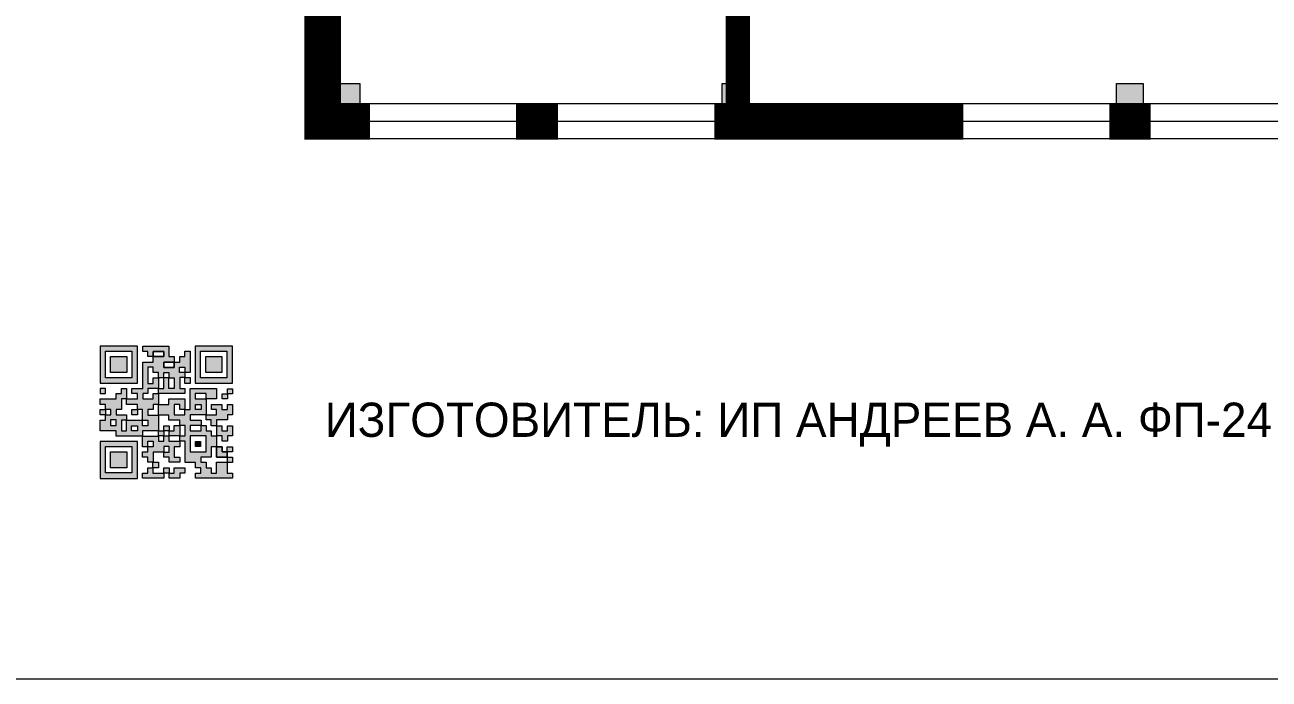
# Model space of a CAD drawing. Header units: millimetres. Extents: x 13810 to 67229, y 12374 to 21950.
# Drawn here: x 23552.6 to 23654.2, y 13755.6 to 13809.1 of the extents above; entities that cross this region are included whole.
import ezdxf

# ---------------------------------------------------------------- set-up
doc = ezdxf.new("R2010")
doc.units = ezdxf.units.MM
doc.styles.add('обычный', font='arial.ttf')

# ---------------------------------------------------------------- blocks, each defined once
blk = doc.blocks.new('QR')
at = {"lineweight": 0}
h = blk.add_hatch(color=256, dxfattribs=at)
h.dxf.hatch_style = 1
h.paths.add_polyline_path([(9241.16, 2687.38), (9242.01, 2687.38), (9242.01, 2687.83), (9241.59, 2687.83), (9241.59, 2688.68), (9239.45, 2688.68), (9239.45, 2688.25), (9239.86, 2688.25), (9239.86, 2687.83), (9240.29, 2687.83), (9240.29, 2688.25), (9241.16, 2688.25), (9241.16, 2687.83), (9240.29, 2687.83), (9240.29, 2687.38), (9239.45, 2687.38), (9239.45, 2685.22), (9238.57, 2685.22), (9238.57, 2684.8), (9239.02, 2684.8), (9239.02, 2684.37), (9238.13, 2684.37), (9238.13, 2683.92), (9239.02, 2683.92), (9239.02, 2683.5), (9239.44, 2683.5), (9239.44, 2682.64), (9239.87, 2682.64), (9239.87, 2682.18), (9239.44, 2682.18), (9239.44, 2682.64), (9238.13, 2682.64), (9238.13, 2681.76), (9237.71, 2681.76), (9237.71, 2682.64), (9238.13, 2682.64), (9238.13, 2683.07), (9237.27, 2683.07), (9237.27, 2683.51), (9237.71, 2683.51), (9237.71, 2684.37), (9238.13, 2684.37), (9238.13, 2685.22), (9237.71, 2685.22), (9237.71, 2684.8), (9237.28, 2684.8), (9237.28, 2684.38), (9235.98, 2684.38), (9235.98, 2683.92), (9236.4, 2683.92), (9236.4, 2683.49), (9236.84, 2683.49), (9236.84, 2683.07), (9236.4, 2683.07), (9236.4, 2682.64), (9235.98, 2682.64), (9235.98, 2681.76), (9237.29, 2681.76), (9237.29, 2681.33), (9239.43, 2681.33), (9239.43, 2681.76), (9240.74, 2681.76), (9240.74, 2683.05), (9239.87, 2683.05), (9239.87, 2683.5), (9240.29, 2683.5), (9240.29, 2683.91), (9240.74, 2683.91), (9240.74, 2684.81), (9240.29, 2684.81), (9240.29, 2684.79), (9240.29, 2684.37), (9239.45, 2684.37), (9239.45, 2684.8), (9239.87, 2684.8), (9239.87, 2685.21), (9240.74, 2685.21), (9240.74, 2686.1), (9240.29, 2686.1), (9240.29, 2685.64), (9239.86, 2685.64), (9239.86, 2686.95), (9240.29, 2686.95), (9240.29, 2686.52), (9240.74, 2686.52), (9240.74, 2686.1), (9241.16, 2686.1), (9241.16, 2686.53), (9241.59, 2686.53), (9241.59, 2686.1), (9242.02, 2686.1), (9242.02, 2685.21), (9241.59, 2685.21), (9241.59, 2686.1), (9241.16, 2686.1), (9241.16, 2685.21), (9240.74, 2685.21), (9240.74, 2684.81), (9242.89, 2684.81), (9242.89, 2685.22), (9242.47, 2685.22), (9242.47, 2686.11), (9242.89, 2686.11), (9242.89, 2686.52), (9242.46, 2686.52), (9242.46, 2686.95), (9242.89, 2686.95), (9242.89, 2686.52), (9243.32, 2686.52), (9243.32, 2688.26), (9242.9, 2688.26), (9242.9, 2687.83), (9242.47, 2687.83), (9242.47, 2687.38), (9242.01, 2687.38), (9242.01, 2686.94), (9241.16, 2686.94)])
h.paths.add_polyline_path([(9239.02, 2682.18), (9239.02, 2681.76), (9238.54, 2681.76), (9238.54, 2682.18)], flags=16)
h.paths.add_polyline_path([(9237.27, 2682.65), (9237.27, 2682.19), (9236.83, 2682.19), (9236.83, 2682.65)], flags=16)
h = blk.add_hatch(color=256, dxfattribs=at)
h.dxf.hatch_style = 1
h.paths.add_polyline_path([(9238.15, 2687.83), (9236.83, 2687.83), (9236.83, 2686.52), (9238.15, 2686.52)], flags=0)
h.paths.add_polyline_path([(9239.01, 2685.65), (9239.01, 2688.68), (9235.98, 2688.68), (9235.98, 2685.65)])
h.paths.add_polyline_path([(9236.41, 2686.1), (9236.41, 2688.26), (9238.56, 2688.26), (9238.56, 2686.1)], flags=16)
h.paths.add_polyline_path([(9236.83, 2686.52), (9236.83, 2687.83), (9238.15, 2687.83), (9238.15, 2686.52)], flags=0)
h = blk.add_hatch(color=256, dxfattribs=at)
h.dxf.hatch_style = 1
h.paths.add_polyline_path([(9238.15, 2686.52), (9238.15, 2687.83), (9236.83, 2687.83), (9236.83, 2686.52)])
h.paths.add_polyline_path([(9245.91, 2686.52), (9245.91, 2687.83), (9244.59, 2687.83), (9244.59, 2686.52)], flags=0)
h.paths.add_polyline_path([(9246.77, 2685.65), (9246.77, 2688.68), (9243.74, 2688.68), (9243.74, 2685.65)])
h.paths.add_polyline_path([(9244.17, 2686.1), (9244.17, 2688.26), (9246.32, 2688.26), (9246.32, 2686.1)], flags=16)
h.paths.add_polyline_path([(9244.59, 2686.52), (9244.59, 2687.83), (9245.91, 2687.83), (9245.91, 2686.52)], flags=0)
h = blk.add_hatch(color=256, dxfattribs=at)
h.dxf.hatch_style = 1
h.paths.add_polyline_path([(9240.75, 2681.76), (9240.75, 2681.35), (9241.17, 2681.35), (9241.17, 2681.76)])
h.paths.add_polyline_path([(9241.6, 2682.18), (9241.17, 2682.18), (9241.17, 2681.76), (9241.6, 2681.76)])
h.paths.add_polyline_path([(9242.47, 2681.34), (9242.47, 2682.19), (9242.02, 2682.19), (9242.02, 2681.76), (9241.6, 2681.76), (9241.6, 2681.34)])
h.paths.add_polyline_path([(9239.87, 2678.3), (9239.44, 2678.3), (9239.44, 2677.89), (9241.17, 2677.89), (9241.17, 2678.3), (9240.28, 2678.3), (9240.28, 2678.73), (9239.87, 2678.73)])
h.paths.add_polyline_path([(9240.75, 2678.73), (9240.75, 2679.19), (9240.28, 2679.19), (9240.28, 2678.73)])
h.paths.add_polyline_path([(9241.6, 2678.73), (9241.17, 2678.73), (9241.17, 2678.3), (9241.6, 2678.3)])
h.paths.add_polyline_path([(9242.02, 2678.3), (9241.6, 2678.3), (9241.6, 2677.89), (9242.48, 2677.89), (9242.48, 2678.31), (9242.9, 2678.31), (9242.9, 2678.73), (9242.02, 2678.73)])
h.paths.add_polyline_path([(9246.36, 2684.37), (9246.36, 2684.79), (9245.93, 2684.79), (9245.93, 2684.37)])
h.paths.add_polyline_path([(9246.78, 2685.2), (9246.36, 2685.2), (9246.36, 2684.79), (9246.78, 2684.79)])
h.paths.add_polyline_path([(9245.91, 2687.83), (9244.59, 2687.83), (9244.59, 2686.52), (9245.91, 2686.52)])
h = blk.add_hatch(color=256, dxfattribs=at)
h.dxf.hatch_style = 1
h.paths.add_polyline_path([(9243.32, 2686.11), (9242.89, 2686.11), (9242.89, 2685.64), (9243.32, 2685.64)])
h.paths.add_polyline_path([(9239.02, 2683.07), (9239.02, 2683.5), (9238.56, 2683.5), (9238.56, 2683.07)])
h.paths.add_polyline_path([(9236.4, 2684.8), (9236.4, 2685.22), (9235.98, 2685.22), (9235.98, 2684.8)])
h.paths.add_polyline_path([(9236.4, 2683.07), (9236.4, 2683.49), (9235.98, 2683.49), (9235.98, 2683.07)])
h = blk.add_hatch(color=256, dxfattribs=at)
h.dxf.hatch_style = 1
h.paths.add_polyline_path([(9243.32, 2682.64), (9243.32, 2683.07), (9244.62, 2683.07), (9244.62, 2684.37), (9243.74, 2684.37), (9243.74, 2684.8), (9244.62, 2684.8), (9244.62, 2684.37), (9245.48, 2684.37), (9245.48, 2685.22), (9243.32, 2685.22), (9243.32, 2683.5), (9242.89, 2683.5), (9242.89, 2683.06), (9242.01, 2683.06), (9242.01, 2683.91), (9242.47, 2683.91), (9242.47, 2683.5), (9242.89, 2683.5), (9242.89, 2684.38), (9241.59, 2684.38), (9241.59, 2683.91), (9240.74, 2683.91), (9240.74, 2683.05), (9241.59, 2683.05), (9241.59, 2682.64), (9242.47, 2682.64), (9242.47, 2682.19), (9242.91, 2682.19), (9242.91, 2681.34), (9242.48, 2681.34), (9242.48, 2680.91), (9242.91, 2680.91), (9242.91, 2679.17), (9243.75, 2679.17), (9243.75, 2678.73), (9244.2, 2678.73), (9244.2, 2678.3), (9243.75, 2678.3), (9243.75, 2677.88), (9246.78, 2677.88), (9246.78, 2678.3), (9246.35, 2678.3), (9246.35, 2679.19), (9245.48, 2679.19), (9245.48, 2678.31), (9245.05, 2678.31), (9245.05, 2678.73), (9244.62, 2678.73), (9244.62, 2679.19), (9244.2, 2679.19), (9244.2, 2679.61), (9245.05, 2679.61), (9245.05, 2680.46), (9245.48, 2680.46), (9245.48, 2681.34), (9245.04, 2681.34), (9245.04, 2681.76), (9244.63, 2681.76), (9244.63, 2682.19), (9244.21, 2682.19), (9244.21, 2681.76), (9243.32, 2681.76), (9243.32, 2682.19), (9244.21, 2682.19), (9244.21, 2682.64)])
h.paths.add_polyline_path([(9243.75, 2683.49), (9243.75, 2683.92), (9244.21, 2683.92), (9244.21, 2683.49)], flags=16)
h.paths.add_polyline_path([(9243.32, 2681.34), (9244.63, 2681.34), (9244.63, 2680.04), (9243.32, 2680.04)], flags=16)
h.paths.add_polyline_path([(9243.76, 2680.89), (9244.18, 2680.89), (9244.18, 2680.48), (9243.76, 2680.48)], flags=0)
h = blk.add_hatch(color=256, dxfattribs=at)
h.dxf.hatch_style = 1
h.paths.add_polyline_path([(9246.36, 2683.07), (9246.78, 2683.07), (9246.78, 2683.92), (9246.36, 2683.92), (9246.36, 2683.49), (9245.92, 2683.49), (9245.92, 2683.92), (9245.06, 2683.92), (9245.06, 2683.49), (9245.48, 2683.49), (9245.48, 2683.07), (9244.62, 2683.07), (9244.62, 2682.65), (9245.05, 2682.65), (9245.05, 2682.18), (9245.48, 2682.18), (9245.48, 2682.65), (9246.36, 2682.65)])
h.paths.add_polyline_path([(9246.78, 2682.18), (9246.36, 2682.18), (9246.36, 2681.75), (9245.92, 2681.75), (9245.92, 2682.18), (9245.48, 2682.18), (9245.48, 2681.34), (9245.48, 2681.34), (9245.94, 2681.34), (9245.94, 2680.91), (9246.36, 2680.91), (9246.36, 2681.34), (9246.78, 2681.34)])
h = blk.add_hatch(color=256, dxfattribs=at)
h.dxf.hatch_style = 1
h.paths.add_polyline_path([(9235.98, 2680.9), (9235.98, 2677.86), (9239.02, 2677.86), (9239.02, 2680.9)])
h.paths.add_polyline_path([(9238.57, 2680.48), (9238.57, 2678.32), (9236.41, 2678.32), (9236.41, 2680.48)], flags=16)
h.paths.add_polyline_path([(9238.15, 2680.05), (9238.15, 2678.74), (9236.83, 2678.74), (9236.83, 2680.05)], flags=0)
h = blk.add_hatch(color=256, dxfattribs=at)
h.dxf.hatch_style = 1
h.paths.add_polyline_path([(9242.02, 2680.46), (9242.48, 2680.46), (9242.48, 2680.91), (9241.58, 2680.91), (9241.58, 2681.35), (9241.17, 2681.35), (9241.17, 2680.91), (9240.75, 2680.91), (9240.75, 2681.33), (9239.43, 2681.33), (9239.43, 2680.46), (9239.86, 2680.46), (9239.86, 2680.92), (9240.3, 2680.92), (9240.3, 2680.46), (9239.86, 2680.46), (9239.86, 2680.04), (9239.44, 2680.04), (9239.44, 2679.62), (9239.86, 2679.62), (9239.86, 2679.19), (9240.29, 2679.19), (9240.29, 2680.03), (9241.18, 2680.03), (9241.18, 2680.47), (9241.6, 2680.47), (9241.6, 2680.03), (9241.18, 2680.03), (9241.18, 2679.61), (9241.6, 2679.61), (9241.6, 2679.19), (9242.47, 2679.19), (9242.47, 2679.6), (9242.02, 2679.6)])
h = blk.add_hatch(color=256, dxfattribs=at)
h.dxf.hatch_style = 1
h.paths.add_polyline_path([(9244.18, 2680.48), (9244.18, 2680.89), (9243.76, 2680.89), (9243.76, 2680.48)])
h = blk.add_hatch(color=256, dxfattribs=at)
h.dxf.hatch_style = 1
h.paths.add_polyline_path([(9245.93, 2680.04), (9245.93, 2680.46), (9245.48, 2680.46), (9245.48, 2679.62), (9246.35, 2679.62), (9246.35, 2680.04)])
h.paths.add_polyline_path([(9246.78, 2680.04), (9246.78, 2680.46), (9246.35, 2680.46), (9246.35, 2680.04)])
h.paths.add_polyline_path([(9246.78, 2679.18), (9246.78, 2679.62), (9246.35, 2679.62), (9246.35, 2679.18)])
h = blk.add_hatch(color=256, dxfattribs=at)
h.dxf.hatch_style = 1
h.paths.add_polyline_path([(9238.15, 2680.05), (9236.83, 2680.05), (9236.83, 2678.74), (9238.15, 2678.74)])
for points in [[(9237.71, 2685.22), (9238.13, 2685.22), (9238.13, 2684.37), (9237.71, 2684.37), (9237.71, 2683.51), (9237.27, 2683.51), (9237.27, 2683.07), (9238.13, 2683.07), (9238.13, 2682.64), (9237.71, 2682.64), (9237.71, 2681.76), (9238.13, 2681.76), (9238.13, 2682.64), (9239.44, 2682.64), (9239.44, 2683.5), (9239.02, 2683.5), (9239.02, 2683.07), (9238.56, 2683.07), (9238.56, 2683.5), (9239.02, 2683.5), (9239.02, 2683.92), (9238.13, 2683.92), (9238.13, 2684.37), (9239.02, 2684.37), (9239.02, 2684.8), (9238.57, 2684.8), (9238.57, 2685.22), (9239.45, 2685.22), (9239.45, 2687.38), (9240.29, 2687.38), (9240.29, 2687.83), (9239.86, 2687.83), (9239.86, 2688.25), (9239.45, 2688.25), (9239.45, 2688.68), (9241.59, 2688.68), (9241.59, 2687.83), (9242.01, 2687.83), (9242.01, 2687.38), (9242.47, 2687.38), (9242.47, 2687.83), (9242.9, 2687.83), (9242.9, 2688.26), (9243.32, 2688.26), (9243.32, 2686.52), (9242.89, 2686.52), (9242.89, 2686.11), (9243.32, 2686.11), (9243.32, 2685.64), (9242.89, 2685.64), (9242.89, 2686.11), (9242.47, 2686.11), (9242.47, 2685.22), (9242.89, 2685.22), (9242.89, 2684.81), (9240.74, 2684.81), (9240.74, 2683.91), (9241.59, 2683.91), (9241.59, 2684.38), (9242.89, 2684.38), (9242.89, 2683.5), (9242.47, 2683.5), (9242.47, 2683.91), (9242.01, 2683.91), (9242.01, 2683.06), (9242.89, 2683.06), (9242.89, 2683.5), (9243.32, 2683.5), (9243.32, 2685.22), (9245.48, 2685.22), (9245.48, 2684.37), (9244.62, 2684.37), (9244.62, 2683.07), (9245.48, 2683.07), (9245.48, 2683.49), (9245.06, 2683.49), (9245.06, 2683.92), (9245.92, 2683.92), (9245.92, 2683.49), (9246.36, 2683.49), (9246.36, 2683.92), (9246.78, 2683.92), (9246.78, 2683.07), (9246.36, 2683.07), (9246.36, 2682.65), (9245.48, 2682.65), (9245.48, 2682.18), (9245.92, 2682.18), (9245.92, 2681.75), (9246.36, 2681.75), (9246.36, 2682.18), (9246.78, 2682.18), (9246.78, 2681.34), (9246.36, 2681.34), (9246.36, 2680.91), (9245.94, 2680.91), (9245.94, 2681.34), (9245.48, 2681.34), (9245.48, 2680.46), (9245.93, 2680.46), (9245.93, 2680.04), (9246.35, 2680.04), (9246.35, 2680.46), (9246.78, 2680.46), (9246.78, 2680.04), (9246.78, 2680.04), (9246.35, 2680.04), (9246.35, 2679.62), (9246.78, 2679.62), (9246.78, 2679.18), (9246.35, 2679.18), (9246.35, 2678.3), (9246.78, 2678.3), (9246.78, 2677.88), (9243.75, 2677.88), (9243.75, 2678.3), (9244.2, 2678.3), (9244.2, 2678.73), (9243.75, 2678.73), (9243.75, 2679.17), (9242.91, 2679.17), (9242.91, 2680.91), (9242.48, 2680.91), (9242.48, 2680.46), (9242.02, 2680.46), (9242.02, 2679.6), (9242.47, 2679.6), (9242.47, 2679.19), (9241.6, 2679.19), (9241.6, 2679.61), (9241.18, 2679.61), (9241.18, 2680.03), (9240.29, 2680.03), (9240.29, 2679.19), (9240.75, 2679.19), (9240.75, 2678.73), (9240.28, 2678.73), (9240.28, 2678.3), (9241.17, 2678.3), (9241.17, 2678.73), (9241.6, 2678.73), (9241.6, 2678.3), (9242.02, 2678.3), (9242.02, 2678.73), (9242.9, 2678.73), (9242.9, 2678.31), (9242.48, 2678.31), (9242.48, 2677.89), (9241.6, 2677.89), (9241.6, 2678.3), (9241.17, 2678.3), (9241.17, 2677.89), (9239.44, 2677.89), (9239.44, 2678.3), (9239.87, 2678.3), (9239.87, 2678.73), (9240.28, 2678.73), (9240.28, 2679.19), (9240.29, 2679.19), (9239.86, 2679.19), (9239.86, 2679.62), (9239.44, 2679.62), (9239.44, 2680.04), (9239.86, 2680.04), (9239.86, 2680.46), (9239.43, 2680.46), (9239.43, 2681.33), (9237.29, 2681.33), (9237.29, 2681.76), (9235.98, 2681.76), (9235.98, 2682.64), (9236.4, 2682.64), (9236.4, 2683.07), (9235.98, 2683.07), (9235.98, 2683.49), (9236.4, 2683.49), (9236.4, 2683.92), (9235.98, 2683.92), (9235.98, 2684.38), (9237.28, 2684.38), (9237.28, 2684.8), (9237.71, 2684.8), (9237.71, 2685.22), (9237.92, 2685.22)], [(9240.74, 2686.1), (9240.74, 2686.52), (9240.29, 2686.52), (9240.29, 2686.95), (9239.86, 2686.95), (9239.86, 2685.64), (9240.29, 2685.64), (9240.29, 2686.1), (9240.74, 2686.1), (9240.74, 2686.52)], [(9240.74, 2685.21), (9239.87, 2685.21), (9239.87, 2684.8), (9239.45, 2684.8), (9239.45, 2684.37), (9240.29, 2684.37), (9240.29, 2684.79), (9240.29, 2684.81), (9240.74, 2684.81), (9240.74, 2685.21), (9239.87, 2685.21)], [(9244.62, 2684.37), (9244.62, 2684.8), (9243.74, 2684.8), (9243.74, 2684.37), (9244.62, 2684.37)], [(9240.74, 2683.91), (9240.29, 2683.91), (9240.29, 2683.5), (9239.87, 2683.5), (9239.87, 2683.05), (9240.74, 2683.05), (9240.74, 2683.91)], [(9240.74, 2683.05), (9240.74, 2681.76), (9239.43, 2681.76), (9239.43, 2681.33), (9240.75, 2681.33), (9240.75, 2681.35), (9240.75, 2680.91), (9241.17, 2680.91), (9241.17, 2681.35), (9241.58, 2681.35), (9241.58, 2680.91), (9242.48, 2680.91), (9242.48, 2681.34), (9242.91, 2681.34), (9242.91, 2682.19), (9242.47, 2682.19), (9242.47, 2682.64), (9241.59, 2682.64), (9241.59, 2683.05), (9240.74, 2683.05)], [(9244.62, 2683.07), (9243.32, 2683.07), (9243.32, 2682.64), (9244.21, 2682.64), (9244.21, 2682.19), (9243.32, 2682.19), (9243.32, 2681.76), (9244.21, 2681.76), (9244.21, 2682.19), (9244.63, 2682.19), (9244.63, 2681.76), (9245.04, 2681.76), (9245.04, 2681.34), (9245.48, 2681.34)], [(9245.48, 2682.18), (9245.05, 2682.18), (9245.05, 2682.65), (9244.62, 2682.65), (9244.62, 2683.07)], [(9241.6, 2681.76), (9242.02, 2681.76), (9242.02, 2682.19), (9242.47, 2682.19), (9242.47, 2681.34), (9241.6, 2681.34), (9241.6, 2681.76)], [(9245.48, 2682.18), (9245.48, 2681.34)], [(9239.86, 2680.46), (9239.86, 2680.92), (9240.3, 2680.92), (9240.3, 2680.46), (9239.86, 2680.46)], [(9245.48, 2680.46), (9245.05, 2680.46), (9245.05, 2679.61), (9244.2, 2679.61), (9244.2, 2679.19), (9244.62, 2679.19), (9244.62, 2678.73), (9245.05, 2678.73), (9245.05, 2678.31), (9245.48, 2678.31), (9245.48, 2679.19), (9246.35, 2679.19), (9246.35, 2679.07)], [(9246.35, 2679.62), (9245.48, 2679.62), (9245.48, 2680.46)], [(9245.48, 2680.46), (9245.48, 2679.62), (9246.35, 2679.62), (9246.35, 2680.04), (9245.93, 2680.04), (9245.93, 2680.46), (9245.48, 2680.46), (9245.48, 2679.62)], [(9246.35, 2679.62), (9246.35, 2679.18)]]:
    blk.add_lwpolyline(points, dxfattribs=at)
for points in [[(9235.98, 2685.65), (9239.01, 2685.65), (9239.01, 2688.68), (9235.98, 2688.68)], [(9243.74, 2685.65), (9246.77, 2685.65), (9246.77, 2688.68), (9243.74, 2688.68)], [(9236.41, 2688.26), (9238.56, 2688.26), (9238.56, 2686.1), (9236.41, 2686.1)], [(9236.83, 2687.83), (9238.15, 2687.83), (9238.15, 2686.52), (9236.83, 2686.52)], [(9240.29, 2687.83), (9241.16, 2687.83), (9241.16, 2688.25), (9240.29, 2688.25)], [(9240.29, 2688.25), (9241.16, 2688.25), (9241.16, 2687.83), (9240.29, 2687.83)], [(9244.17, 2688.26), (9246.32, 2688.26), (9246.32, 2686.1), (9244.17, 2686.1)], [(9244.59, 2687.83), (9245.91, 2687.83), (9245.91, 2686.52), (9244.59, 2686.52)], [(9242.01, 2687.38), (9241.16, 2687.38), (9241.16, 2686.94), (9242.01, 2686.94)], [(9241.16, 2687.38), (9242.01, 2687.38), (9242.01, 2686.94), (9241.16, 2686.94)], [(9241.16, 2686.53), (9241.59, 2686.53), (9241.59, 2686.1), (9241.16, 2686.1)], [(9242.89, 2686.52), (9242.46, 2686.52), (9242.46, 2686.95), (9242.89, 2686.95)], [(9241.16, 2686.1), (9240.74, 2686.1), (9240.74, 2685.21), (9241.16, 2685.21)], [(9241.59, 2686.1), (9242.02, 2686.1), (9242.02, 2685.21), (9241.59, 2685.21)], [(9235.98, 2684.8), (9236.4, 2684.8), (9236.4, 2685.22), (9235.98, 2685.22)], [(9245.93, 2684.79), (9246.36, 2684.79), (9246.36, 2684.37), (9245.93, 2684.37)], [(9246.36, 2685.2), (9246.78, 2685.2), (9246.78, 2684.79), (9246.36, 2684.79)], [(9236.4, 2683.07), (9236.84, 2683.07), (9236.84, 2683.49), (9236.4, 2683.49)], [(9243.75, 2683.92), (9244.21, 2683.92), (9244.21, 2683.49), (9243.75, 2683.49)], [(9236.83, 2682.19), (9237.27, 2682.19), (9237.27, 2682.65), (9236.83, 2682.65)], [(9239.44, 2682.64), (9239.87, 2682.64), (9239.87, 2682.18), (9239.44, 2682.18)], [(9238.54, 2682.18), (9239.02, 2682.18), (9239.02, 2681.76), (9238.54, 2681.76)], [(9240.75, 2681.76), (9241.17, 2681.76), (9241.17, 2681.35), (9240.75, 2681.35)], [(9241.17, 2682.18), (9241.6, 2682.18), (9241.6, 2681.76), (9241.17, 2681.76)], [(9235.98, 2677.86), (9239.02, 2677.86), (9239.02, 2680.9), (9235.98, 2680.9)], [(9236.41, 2680.48), (9238.57, 2680.48), (9238.57, 2678.32), (9236.41, 2678.32)], [(9241.18, 2680.03), (9241.6, 2680.03), (9241.6, 2680.47), (9241.18, 2680.47)], [(9243.32, 2680.04), (9244.63, 2680.04), (9244.63, 2681.34), (9243.32, 2681.34)], [(9243.76, 2680.89), (9244.18, 2680.89), (9244.18, 2680.48), (9243.76, 2680.48)], [(9236.83, 2680.05), (9238.15, 2680.05), (9238.15, 2678.74), (9236.83, 2678.74)]]:
    blk.add_lwpolyline(points, close=True, dxfattribs=at)

msp = doc.modelspace()

# ---------------------------------------------------------------- hatches: boundary and pattern name
at = {"lineweight": 0}
h = msp.add_hatch(color=256, dxfattribs=at)
h.dxf.hatch_style = 1
h.paths.add_polyline_path([(23577.82, 13802.14), (23579.97, 13802.14), (23579.97, 13804.29), (23577.82, 13804.29)])
h = msp.add_hatch(color=256, dxfattribs=at)
h.dxf.hatch_style = 1
h.paths.add_polyline_path([(23609.55, 13802.14), (23611.71, 13802.14), (23611.71, 13804.29), (23609.55, 13804.29)])
h = msp.add_hatch(color=256, dxfattribs=at)
h.dxf.hatch_style = 1
h.paths.add_polyline_path([(23641.76, 13802.14), (23643.92, 13802.14), (23643.92, 13804.29), (23641.76, 13804.29)])

# ---------------------------------------------------------------- linework, layer by layer
at = {"color": 126, "lineweight": 0, "true_color": 0x008754}
msp.add_lwpolyline([(23537.02, 14150.63), (24137.02, 14150.63), (24137.02, 13755.63), (23537.02, 13755.63)], close=True, dxfattribs=at)
at = {"lineweight": 0}
for points, const_width in [([(23580.79, 13801.2), (23576.92, 13801.2), (23576.92, 13837.62)], 3), ([(23610.83, 13837.53), (23610.83, 13801.37)], 2), ([(23596.13, 13801.2), (23592.7, 13801.2)], 3), ([(23629.25, 13801.2), (23608.92, 13801.2)], 3), ([(23644.54, 13801.2), (23641.17, 13801.2)], 3)]:
    msp.add_lwpolyline(points, dxfattribs=dict(at, const_width=const_width))
for points in [[(23579.97, 13802.14), (23577.82, 13802.14), (23577.82, 13804.29), (23579.97, 13804.29)], [(23611.71, 13802.14), (23609.55, 13802.14), (23609.55, 13804.29), (23611.71, 13804.29)], [(23643.92, 13802.14), (23641.76, 13802.14), (23641.76, 13804.29), (23643.92, 13804.29)]]:
    msp.add_lwpolyline(points, close=True, dxfattribs=at)
for points in [[(23769.5, 13802.64), (23578.55, 13802.64)], [(23769.41, 13801.2), (23578.45, 13801.2)], [(23769.44, 13799.79), (23578.49, 13799.79)]]:
    msp.add_lwpolyline(points, dxfattribs=at)

# ---------------------------------------------------------------- block references
at = {"color": 22, "lineweight": 100, "true_color": 0xbb1e10}
msp.add_blockref('QR', (14322.78, 11094.16), dxfattribs=at)

# ---------------------------------------------------------------- texts
at = {"lineweight": 0, "insert": (23651.13, 13776.42), "char_height": 2.8, "width": 191.3484, "attachment_point": 5, "style": 'обычный'}
msp.add_mtext('\\pi-8.4,l8.4,t8.4;{\\fProxima Nova Rg|b0|i0|c204|p2;ИЗГОТОВИТЕЛЬ: ИП АНДРЕЕВ А. А.\\fProxima Nova Rg|b0|i0|c0|p2; \\fProxima Nova Rg|b0|i0|c204|p2;ФП-24 - 2022/ 200-25-1440 ГОСТ 34428-2018-Е\\H1.2266x; }', dxfattribs=at)

doc.saveas('drawing.dxf')
